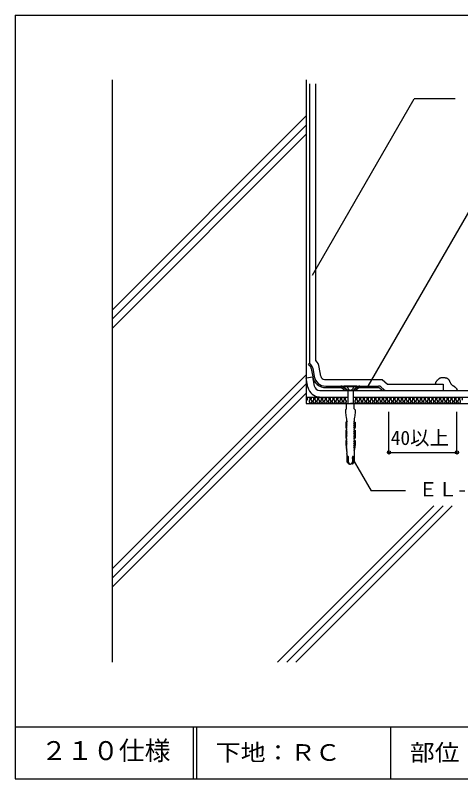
# Model space of a CAD drawing. Units: millimetres, scale not verified. Extents: x -410 to 390, y -605 to 625.
# Drawn here: x -410 to -66, y -605 to -15 of the extents above; entities that cross this region are included whole.
import ezdxf
from ezdxf.enums import TextEntityAlignment as Align

# ---------------------------------------------------------------- set-up
doc = ezdxf.new("R2010")
doc.units = ezdxf.units.MM
doc.header["$LTSCALE"] = 5
doc.header["$PDMODE"] = 32
doc.header["$PDSIZE"] = 2.5
doc.linetypes.add('DASHED3', pattern=[4, 3, -1])
for name, color, linetype in [('2-2_in line', 7, 'Continuous'), ('2-3', 3, 'Continuous'), ('2-4_out line', 2, 'Continuous'), ('2-6_鋼板・アングル', 2, 'Continuous'), ('2-7_ビス', 7, 'Continuous'), ('2-A_moji', 7, 'Continuous'), ('2-B_dim', 7, 'Continuous'), ('2-D_ハッチ他', 4, 'Continuous'), ('2-E_con他', 4, 'Continuous'), ('F-2', 7, 'Continuous'), ('F-5', 6, 'Continuous'), ('F-7', 1, 'Continuous'), ('F-A', 7, 'Continuous')]:
    doc.layers.add(name, color=color, linetype=linetype)
doc.styles.add('HG丸ｺﾞｼｯｸM-PRO', font='')
doc.styles.add('ＭＳ ゴシック', font='')
doc.styles.get('HG丸ｺﾞｼｯｸM-PRO').set_extended_font_data('HG丸ｺﾞｼｯｸM-PRO')
doc.styles.get('ＭＳ ゴシック').set_extended_font_data('MS Gothic')

msp = doc.modelspace()

# ---------------------------------------------------------------- linework, layer by layer
at = {"layer": '2-2_in line'}
for p, q in [((-185.158, -65.405), (-185.158, -315.405)), ((-182.676, -68.266), (-182.676, -284.147)), ((-185.158, -295.566), (-180.234, -294.697)), ((-178.96, -301.921), (-180.234, -294.697)), ((-183.863, -302.909), (-185.158, -295.566)), ((-174.807, -305.405), (-79.249, -305.405)), ((-125.264, -304.541), (-124.249, -305.405)), ((-185.158, -310.405), (-153.043, -310.405)), ((-149.043, -310.405), (314.842, -310.405)), ((-185.158, -315.405), (314.842, -315.405))]:
    msp.add_line(p, q, dxfattribs=at)
for points in [[(-85.247, -300.405), (-85.228, -300.275), (-85.195, -300.049), (-85.158, -299.826), (-85.112, -299.606), (-85.057, -299.389), (-84.988, -299.177), (-84.941, -299.058), (-84.9, -298.965), (-84.821, -298.81), (-84.734, -298.658), (-84.64, -298.509), (-84.54, -298.364), (-84.435, -298.221), (-84.373, -298.14), (-84.298, -298.045), (-84.168, -297.885), (-84.035, -297.727), (-83.9, -297.571), (-83.763, -297.418), (-83.624, -297.266), (-83.543, -297.179), (-83.457, -297.088), (-83.308, -296.932), (-83.156, -296.779), (-83.001, -296.628), (-82.842, -296.482), (-82.679, -296.341), (-82.581, -296.261), (-82.494, -296.192), (-82.339, -296.078), (-82.18, -295.97), (-82.017, -295.87), (-81.849, -295.777), (-81.678, -295.693), (-81.576, -295.65), (-81.462, -295.605), (-81.263, -295.538), (-81.059, -295.481), (-80.852, -295.434)], [(-80.852, -295.434), (-80.643, -295.394), (-80.432, -295.361), (-80.309, -295.344), (-80.161, -295.325), (-79.905, -295.298), (-79.648, -295.279), (-79.392, -295.27), (-79.137, -295.271), (-78.883, -295.286), (-78.736, -295.3), (-78.629, -295.314), (-78.445, -295.343), (-78.261, -295.377), (-78.077, -295.415), (-77.893, -295.455), (-77.708, -295.495), (-77.6, -295.518), (-77.478, -295.544), (-77.267, -295.587), (-77.058, -295.633), (-76.851, -295.686), (-76.648, -295.748), (-76.452, -295.824), (-76.341, -295.876), (-76.242, -295.929), (-76.076, -296.032), (-75.918, -296.149), (-75.768, -296.276), (-75.624, -296.414), (-75.489, -296.559), (-75.413, -296.646), (-75.329, -296.748), (-75.191, -296.93), (-75.06, -297.116), (-74.937, -297.306), (-74.82, -297.5), (-74.707, -297.696), (-74.643, -297.811), (-74.576, -297.934)], [(-74.576, -297.934), (-74.462, -298.147), (-74.35, -298.361), (-74.239, -298.577), (-74.128, -298.792), (-74.017, -299.008), (-73.952, -299.134), (-73.863, -299.303), (-73.707, -299.592), (-73.543, -299.877), (-73.368, -300.154), (-73.179, -300.42), (-72.974, -300.673), (-72.846, -300.812), (-72.8, -300.859), (-72.718, -300.939), (-72.634, -301.016), (-72.547, -301.09), (-72.458, -301.161), (-72.367, -301.229), (-72.313, -301.267), (-72.223, -301.326), (-72.065, -301.422), (-71.904, -301.514), (-71.741, -301.602), (-71.578, -301.692), (-71.417, -301.784), (-71.325, -301.839), (-71.233, -301.899), (-71.077, -302.006), (-70.925, -302.119), (-70.775, -302.236), (-70.628, -302.357), (-70.482, -302.479), (-70.397, -302.55), (-70.291, -302.64), (-70.11, -302.795), (-69.931, -302.952), (-69.755, -303.113), (-69.585, -303.28)], [(-69.585, -303.28), (-69.422, -303.453), (-69.331, -303.557), (-69.279, -303.619), (-69.193, -303.729), (-69.111, -303.841), (-69.033, -303.957), (-68.96, -304.075), (-68.893, -304.196), (-68.857, -304.268), (-68.81, -304.37), (-68.739, -304.548), (-68.677, -304.731), (-68.622, -304.917), (-68.573, -305.105), (-68.527, -305.295), (-68.502, -305.405)]]:
    msp.add_lwpolyline(points, dxfattribs=at)
for radius in [9.548, 4.548]:
    msp.add_arc((-174.536, -300.865), radius, 192.35613, 267.64387, dxfattribs=at)
at = {"layer": '2-3'}
msp.add_line((-335.158, -65.405), (-335.158, -515.405), dxfattribs=at)
at = {"layer": '2-4_out line'}
for p, q in [((-177.676, -282.219), (-177.676, -68.266)), ((-173.986, -294.426), (-175.232, -287.36)), ((-171.031, -296.905), (-126.517, -296.905)), ((-126.517, -296.905), (-122.408, -300.405)), ((-122.408, -300.405), (-79.249, -300.405)), ((-79.249, -300.405), (-79.249, -305.405)), ((-79.249, -305.405), (66.703, -305.405))]:
    msp.add_line(p, q, dxfattribs=at)
for centre, radius, start, end in [((-185.769, -289.218), 10.7, 10, 40.8522), ((-171.031, -293.905), 3, 190, 270)]:
    msp.add_arc(centre, radius, start, end, dxfattribs=at)
at = {"layer": '2-6_鋼板・アングル'}
for p, q in [((-182.676, -284.147), (-183.564, -284.954)), ((-182.44, -286.191), (-183.564, -284.954)), ((-181.552, -285.384), (-182.676, -284.147)), ((-181.338, -288.437), (-180.229, -294.726)), ((-180.156, -288.228), (-179.047, -294.517)), ((-170.184, -301.954), (-158.359, -301.954)), ((-170.184, -303.154), (-158.359, -303.154)), ((-157.627, -303.403), (-155.024, -305.405)), ((-156.896, -302.452), (-154.293, -304.454)), ((-154.293, -304.454), (-155.024, -305.405)), ((-145.19, -302.452), (-147.793, -304.454)), ((-147.793, -304.454), (-147.061, -305.405)), ((-144.458, -303.403), (-147.061, -305.405)), ((-143.726, -301.954), (-129.295, -301.954)), ((-143.726, -303.154), (-129.295, -303.154)), ((-128.322, -303.512), (-126.043, -305.454)), ((-127.544, -302.599), (-125.264, -304.541)), ((-125.264, -304.541), (-126.043, -305.454))]:
    msp.add_line(p, q, dxfattribs=at)
at = {"layer": '2-6_鋼板・アングル', "color": 4}
for p, q in [((-158.359, -301.954), (-143.726, -301.954)), ((-147.061, -305.405), (-155.024, -305.405))]:
    msp.add_line(p, q, dxfattribs=at)
at = {"layer": '2-6_鋼板・アングル'}
for centre, radius, start, end in [((-185.769, -289.218), 4.5, 10, 42.27369), ((-185.769, -289.218), 5.7, 10, 42.27369), ((-170.184, -292.954), 10.2, 190, 270), ((-170.184, -292.954), 9, 190, 270), ((-158.359, -304.354), 2.4, 52.43141, 90), ((-158.359, -304.354), 1.2, 52.43141, 90), ((-143.726, -304.354), 2.4, 90, 127.56859), ((-143.726, -304.354), 1.2, 90, 127.56859), ((-129.295, -304.654), 2.7, 49.57392, 90), ((-129.295, -304.654), 1.5, 49.57392, 90)]:
    msp.add_arc(centre, radius, start, end, dxfattribs=at)
at = {"layer": '2-7_ビス'}
for p, q in [((-156.043, -302.03), (-156.043, -302.53)), ((-156.043, -302.53), (-153.168, -305.405)), ((-146.043, -302.53), (-156.043, -302.53)), ((-148.918, -305.405), (-153.168, -305.405)), ((-153.043, -305.405), (-153.043, -315.405)), ((-149.043, -305.405), (-149.043, -315.405)), ((-146.043, -302.53), (-148.918, -305.405)), ((-154.211, -335.03), (-154.211, -335.03)), ((-154.211, -335.03), (-154.211, -335.03)), ((-147.874, -335.03), (-147.874, -335.03)), ((-147.874, -335.03), (-147.874, -335.03)), ((-154.212, -350.697), (-153.778, -351.521)), ((-147.873, -350.697), (-148.307, -351.521))]:
    msp.add_line(p, q, dxfattribs=at)
at = {"layer": '2-7_ビス', "linetype": 'DASHED3'}
for p, q in [((-153.593, -302.53), (-153.593, -302.03)), ((-153.593, -302.53), (-152.51, -304.405)), ((-148.493, -302.53), (-149.575, -304.405)), ((-148.493, -302.53), (-148.493, -302.03))]:
    msp.add_line(p, q, dxfattribs=at)
at = {"layer": '2-7_ビス'}
for points in [[(-146.043, -302.53), (-146.043, -302.03), (-156.043, -302.03)], [(-154.043, -319.501), (-154.043, -315.405), (-151.043, -315.405)], [(-148.043, -319.501), (-148.043, -315.405), (-151.043, -315.405)], [(-154.043, -319.501), (-154.793, -320.325), (-154.793, -322.424), (-154.244, -326.542), (-154.002, -326.949), (-154.043, -326.949), (-154.043, -328.763), (-153.61, -329.588)], [(-148.043, -319.501), (-147.293, -320.325), (-147.293, -322.424), (-147.841, -326.542), (-148.083, -326.949), (-148.043, -326.949), (-148.043, -328.763), (-148.476, -329.588)], [(-153.739, -329.835), (-154.718, -329.835), (-154.718, -334.069), (-154.216, -335.03), (-154.211, -335.03)], [(-153.671, -331.155), (-154.179, -330.33), (-154.179, -329.835)], [(-148.414, -331.155), (-147.906, -330.33), (-147.906, -329.835)], [(-148.346, -329.835), (-147.368, -329.835), (-147.368, -334.069), (-147.869, -335.03), (-147.874, -335.03)], [(-154.179, -336.102), (-154.718, -336.102), (-154.718, -341.899), (-154.211, -342.863)], [(-154.211, -335.03), (-154.208, -334.553), (-153.89, -334.535)], [(-153.671, -332.721), (-154.179, -331.897), (-154.179, -331.419), (-153.83, -331.402)], [(-153.728, -334.288), (-154.179, -333.463), (-154.179, -332.986), (-153.831, -332.969)], [(-153.671, -337.421), (-154.179, -336.597), (-154.179, -336.102)], [(-148.414, -332.721), (-147.906, -331.897), (-147.906, -331.419), (-148.255, -331.402)], [(-148.414, -337.421), (-147.906, -336.597), (-147.906, -336.102)], [(-148.357, -334.288), (-147.906, -333.463), (-147.906, -332.986), (-148.254, -332.969)], [(-147.874, -335.03), (-147.878, -334.553), (-148.195, -334.535)], [(-147.906, -336.102), (-147.368, -336.102), (-147.368, -341.899), (-147.874, -342.863)], [(-153.671, -338.988), (-154.179, -338.163), (-154.179, -337.686), (-153.831, -337.669)], [(-153.671, -340.555), (-154.179, -339.73), (-154.179, -339.253), (-153.831, -339.235)], [(-153.728, -342.121), (-154.179, -341.297), (-154.179, -340.819), (-153.831, -340.802)], [(-148.414, -338.988), (-147.906, -338.163), (-147.906, -337.686), (-148.254, -337.669)], [(-148.414, -340.555), (-147.906, -339.73), (-147.906, -339.253), (-148.254, -339.235)], [(-148.357, -342.121), (-147.906, -341.297), (-147.906, -340.819), (-148.254, -340.802)], [(-154.179, -343.935), (-154.718, -343.935), (-154.718, -347.184), (-154.212, -350.697), (-154.211, -350.219), (-153.902, -350.202)], [(-154.211, -342.863), (-154.208, -342.386), (-153.887, -342.369)], [(-153.736, -348.388), (-154.199, -347.563), (-154.195, -347.086), (-153.861, -347.069)], [(-153.703, -346.821), (-154.184, -345.997), (-154.179, -345.519), (-153.831, -345.502)], [(-153.671, -345.255), (-154.179, -344.43), (-154.179, -343.935)], [(-148.414, -345.255), (-147.906, -344.43), (-147.906, -343.935)], [(-148.382, -346.821), (-147.902, -345.997), (-147.906, -345.519), (-148.254, -345.502)], [(-148.35, -348.388), (-147.886, -347.563), (-147.89, -347.086), (-148.225, -347.069)], [(-147.874, -342.863), (-147.877, -342.386), (-148.198, -342.369)], [(-147.906, -343.935), (-147.368, -343.935), (-147.368, -347.184), (-147.873, -350.697), (-147.874, -350.219), (-148.183, -350.202)], [(-153.758, -349.955), (-154.208, -349.13), (-154.206, -348.653), (-153.884, -348.635)], [(-153.908, -351.769), (-154.043, -351.769), (-154.043, -352.552), (-153.893, -352.552), (-153.893, -354.16), (-153.886, -354.16)], [(-148.327, -349.955), (-147.877, -349.13), (-147.879, -348.653), (-148.201, -348.635)], [(-148.177, -351.769), (-148.043, -351.769), (-148.043, -352.552), (-148.193, -352.552), (-148.193, -354.16), (-148.199, -354.16)], [(-153.836, -354.49), (-153.836, -360.44), (-153.395, -361.092), (-152.393, -362.405), (-152.243, -362.405), (-153.328, -360.44), (-153.328, -356.469)], [(-152.745, -356.469), (-152.745, -360.44), (-151.66, -362.405), (-151.043, -362.405)], [(-149.34, -356.469), (-149.34, -360.44), (-150.425, -362.405), (-151.043, -362.405)], [(-148.249, -354.49), (-148.249, -360.44), (-148.69, -361.092), (-149.693, -362.405), (-149.842, -362.405), (-148.757, -360.44), (-148.757, -356.469)]]:
    msp.add_lwpolyline(points, dxfattribs=at)
at = {"layer": '2-7_ビス', "linetype": 'DASHED3'}
msp.add_arc((-151.043, -303.295), 1.84, 217.11751, 322.88248, dxfattribs=at)
at = {"layer": '2-7_ビス'}
for centre, major_axis, start_param, end_param in [((-153.75, -329.664), (0, -0.172), 0.06848, 2.1628795), ((-148.335, -329.664), (0, -0.172), 4.1203058, 6.2147054), ((-154.233, -335.566), (0, -0.536), 0.0442118, 3.0973809), ((-153.935, -334.312), (0, -0.229), 0.2312026, 1.6765256), ((-153.879, -331.179), (0, -0.229), 0.2312026, 1.6765256), ((-153.879, -332.745), (0, -0.229), 0.2312026, 1.6765256), ((-148.207, -331.179), (0, -0.229), 4.6066597, 6.0519827), ((-148.207, -332.745), (0, -0.229), 4.6066597, 6.0519827), ((-148.15, -334.312), (0, -0.229), 4.6066597, 6.0519827), ((-147.852, -335.566), (0, -0.536), 3.1858044, 6.2389735), ((-153.936, -342.145), (0, -0.229), 0.2312026, 1.6765256), ((-153.879, -337.445), (0, -0.229), 0.2312026, 1.6765256), ((-153.879, -339.012), (0, -0.229), 0.2312026, 1.6765256), ((-153.879, -340.579), (0, -0.229), 0.2312026, 1.6765256), ((-148.207, -337.445), (0, -0.229), 4.6066597, 6.0519827), ((-148.207, -339.012), (0, -0.229), 4.6066597, 6.0519827), ((-148.207, -340.579), (0, -0.229), 4.6066597, 6.0519827), ((-148.149, -342.145), (0, -0.229), 4.6066597, 6.0519827), ((-154.233, -343.399), (0, -0.536), 0.0442118, 3.0973809), ((-153.911, -346.845), (0, -0.229), 0.2312026, 1.6765256), ((-153.879, -345.279), (0, -0.229), 0.2312026, 1.6765256), ((-148.207, -345.279), (0, -0.229), 4.6066597, 6.0519827), ((-148.174, -346.845), (0, -0.229), 4.6066597, 6.0519827), ((-147.852, -343.399), (0, -0.536), 3.1858044, 6.2389735), ((-153.965, -349.979), (0, -0.229), 0.2312026, 1.6765256), ((-153.921, -351.595), (0, -0.174), 0.0818475, 2.1771705), ((-153.943, -348.412), (0, -0.229), 0.2312026, 1.6765256), ((-148.142, -348.412), (0, -0.229), 4.6066597, 6.0519827), ((-148.12, -349.979), (0, -0.229), 4.6066597, 6.0519827), ((-148.164, -351.595), (0, -0.174), 4.1060148, 6.2013378), ((-154.562, -354.454), (0, -0.8), 1.5261677, 1.947508), ((-153.037, -356.479), (0, -0.321), 1.5390306, 4.6806232), ((-149.049, -356.479), (0, -0.321), 1.6025621, 4.7441547), ((-147.523, -354.454), (0, -0.8), 4.3356773, 4.7570176)]:
    msp.add_ellipse(centre, major_axis=major_axis, ratio=0.909574, start_param=start_param, end_param=end_param, dxfattribs=at)
at = {"layer": '2-A_moji'}
for p, q in [((-180.3, -216.154), (-101.7, -80.015)), ((-70.071, -80.015), (-101.7, -80.015)), ((-137.245, -301.905), (-38.004, -130.015)), ((-149.996, -357.131), (-135.034, -383.046)), ((-108.463, -383.046), (-135.034, -383.046))]:
    msp.add_line(p, q, dxfattribs=at)
at = {"layer": '2-B_dim'}
for p, q in [((-121.251, -353.273), (-121.251, -321.809)), ((-68.747, -353.273), (-68.747, -321.809)), ((-121.251, -353.273), (-68.747, -353.273))]:
    msp.add_line(p, q, dxfattribs=at)
at = {"layer": '2-B_dim', "color": 1}
for p in [(-121.251, -353.273), (-68.747, -353.273)]:
    msp.add_point(p, dxfattribs=at)
at = {"layer": '2-D_ハッチ他'}
for centre, start, end in [((-183.329, -311.947), 307.52351, 232.47649), ((-180.385, -311.947), 307.52351, 232.47649), ((-177.441, -311.947), 307.52351, 232.47649), ((-174.497, -311.947), 307.52351, 232.47649), ((-171.553, -311.947), 307.52351, 232.47649), ((-168.61, -311.947), 307.52351, 232.47649), ((-165.666, -311.947), 307.52351, 232.47649), ((-162.722, -311.947), 307.52351, 232.47649), ((-159.778, -311.947), 307.52351, 232.47649), ((-156.834, -311.947), 307.52351, 232.47649), ((-153.89, -311.947), 45.47027, 232.47649), ((-148.002, -311.947), 307.52351, 149.43711), ((-145.058, -311.947), 307.52351, 232.47649), ((-142.114, -311.947), 307.52351, 232.47649), ((-139.17, -311.947), 307.52351, 232.47649), ((-136.226, -311.947), 307.52351, 232.47649), ((-133.283, -311.947), 307.52351, 232.47649), ((-130.339, -311.947), 307.52351, 232.47649), ((-127.395, -311.947), 307.52351, 232.47649), ((-124.451, -311.947), 307.52351, 232.47649), ((-121.507, -311.947), 307.52351, 232.47649), ((-118.563, -311.947), 307.52351, 232.47649), ((-115.619, -311.947), 307.52351, 232.47649), ((-112.675, -311.947), 307.52351, 232.47649), ((-109.731, -311.947), 307.52351, 232.47649), ((-106.787, -311.947), 307.52351, 232.47649), ((-103.843, -311.947), 307.52351, 232.47649), ((-100.899, -311.947), 307.52351, 232.47649), ((-97.955, -311.947), 307.52351, 232.47649), ((-95.012, -311.947), 307.52351, 232.47649), ((-92.068, -311.947), 307.52351, 232.47649), ((-89.124, -311.947), 307.52351, 232.47649), ((-86.18, -311.947), 307.52351, 232.47649), ((-83.236, -311.947), 307.52351, 232.47649), ((-80.292, -311.947), 307.52351, 232.47649), ((-77.348, -311.947), 307.52351, 232.47649), ((-74.404, -311.947), 307.52351, 232.47649), ((-71.46, -311.947), 307.52351, 232.47649), ((-68.516, -311.947), 307.52351, 232.47649), ((-65.572, -311.947), 307.52351, 232.47649), ((-181.857, -313.864), 127.52351, 52.47649), ((-178.913, -313.864), 127.52351, 52.47649), ((-175.969, -313.864), 127.52351, 52.47649), ((-173.025, -313.864), 127.52351, 52.47649), ((-170.082, -313.864), 127.52351, 52.47649), ((-167.138, -313.864), 127.52351, 52.47649), ((-164.194, -313.864), 127.52351, 52.47649), ((-161.25, -313.864), 127.52351, 52.47649), ((-158.306, -313.864), 127.52351, 52.47649), ((-155.362, -313.864), 127.52351, 52.47649), ((-146.53, -313.864), 127.52351, 52.47649), ((-143.586, -313.864), 127.52351, 52.47649), ((-140.642, -313.864), 127.52351, 52.47649), ((-137.698, -313.864), 127.52351, 52.47649), ((-134.754, -313.864), 127.52351, 52.47649), ((-131.811, -313.864), 127.52351, 52.47649), ((-128.867, -313.864), 127.52351, 52.47649), ((-125.923, -313.864), 127.52351, 52.47649), ((-122.979, -313.864), 127.52351, 52.47649), ((-120.035, -313.864), 127.52351, 52.47649), ((-117.091, -313.864), 127.52351, 52.47649), ((-114.147, -313.864), 127.52351, 52.47649), ((-111.203, -313.864), 127.52351, 52.47649), ((-108.259, -313.864), 127.52351, 52.47649), ((-105.315, -313.864), 127.52351, 52.47649), ((-102.371, -313.864), 127.52351, 52.47649), ((-99.427, -313.864), 127.52351, 52.47649), ((-96.484, -313.864), 127.52351, 52.47649), ((-93.54, -313.864), 127.52351, 52.47649), ((-90.596, -313.864), 127.52351, 52.47649), ((-87.652, -313.864), 127.52351, 52.47649), ((-84.708, -313.864), 127.52351, 52.47649), ((-81.764, -313.864), 127.52351, 52.47649), ((-78.82, -313.864), 127.52351, 52.47649), ((-75.876, -313.864), 127.52351, 52.47649), ((-72.932, -313.864), 127.52351, 52.47649), ((-69.988, -313.864), 127.52351, 52.47649), ((-67.044, -313.864), 127.52351, 52.47649)]:
    msp.add_arc(centre, 1.208, start, end, dxfattribs=at)
at = {"layer": '2-E_con他'}
for p, q in [((-335.158, -243.239), (-185.158, -93.239)), ((-335.158, -250.31), (-185.158, -100.31)), ((-335.158, -257.381), (-185.158, -107.381)), ((-335.158, -443.239), (-185.158, -293.239)), ((-335.158, -450.31), (-185.158, -300.31)), ((-335.158, -457.381), (-185.158, -307.381)), ((-207.324, -515.405), (-86.498, -394.579)), ((-200.253, -515.405), (-79.427, -394.579)), ((-193.182, -515.405), (-72.356, -394.579))]:
    msp.add_line(p, q, dxfattribs=at)
at = {"layer": 'F-2'}
msp.add_line((-120.158, -565.405), (-120.158, -605.405), dxfattribs=at)
at = {"layer": 'F-5'}
for p, q in [((-410.158, -565.405), (389.842, -565.405)), ((-272.658, -565.405), (-272.658, -605.405)), ((-270.158, -565.405), (-270.158, -605.405))]:
    msp.add_line(p, q, dxfattribs=at)
at = {"layer": 'F-7'}
for p, q in [((-410.158, -15.405), (389.842, -15.405)), ((-410.158, -15.405), (-410.158, -605.405)), ((-410.158, -605.405), (389.842, -605.405))]:
    msp.add_line(p, q, dxfattribs=at)

# ---------------------------------------------------------------- texts
at = {"layer": '2-A_moji', "style": 'ＭＳ ゴシック'}
msp.add_text('ＥＬ-2001注入', height=11, dxfattribs=at).set_placement((-98.463, -390.546), align=Align.BOTTOM_LEFT)
at = {"layer": '2-B_dim', "style": 'ＭＳ ゴシック'}
msp.add_text('40以上', height=11, dxfattribs=at).set_placement((-119.892, -350.773), align=Align.BOTTOM_LEFT)
at = {"layer": 'F-A', "style": 'HG丸ｺﾞｼｯｸM-PRO'}
msp.add_text('２１０仕様', height=14.66, dxfattribs=at).set_placement((-390.158, -595.405), align=Align.BOTTOM_LEFT)
at = {"layer": 'F-A', "style": 'HG丸ｺﾞｼｯｸM-PRO', "width": 1.1}
for s, p in [('下地：ＲＣ', (-255.158, -595.405)), ('部位：立上り角', (-105.158, -595.405))]:
    msp.add_text(s, height=12.83, dxfattribs=at).set_placement(p, align=Align.BOTTOM_LEFT)

doc.saveas('drawing.dxf')
